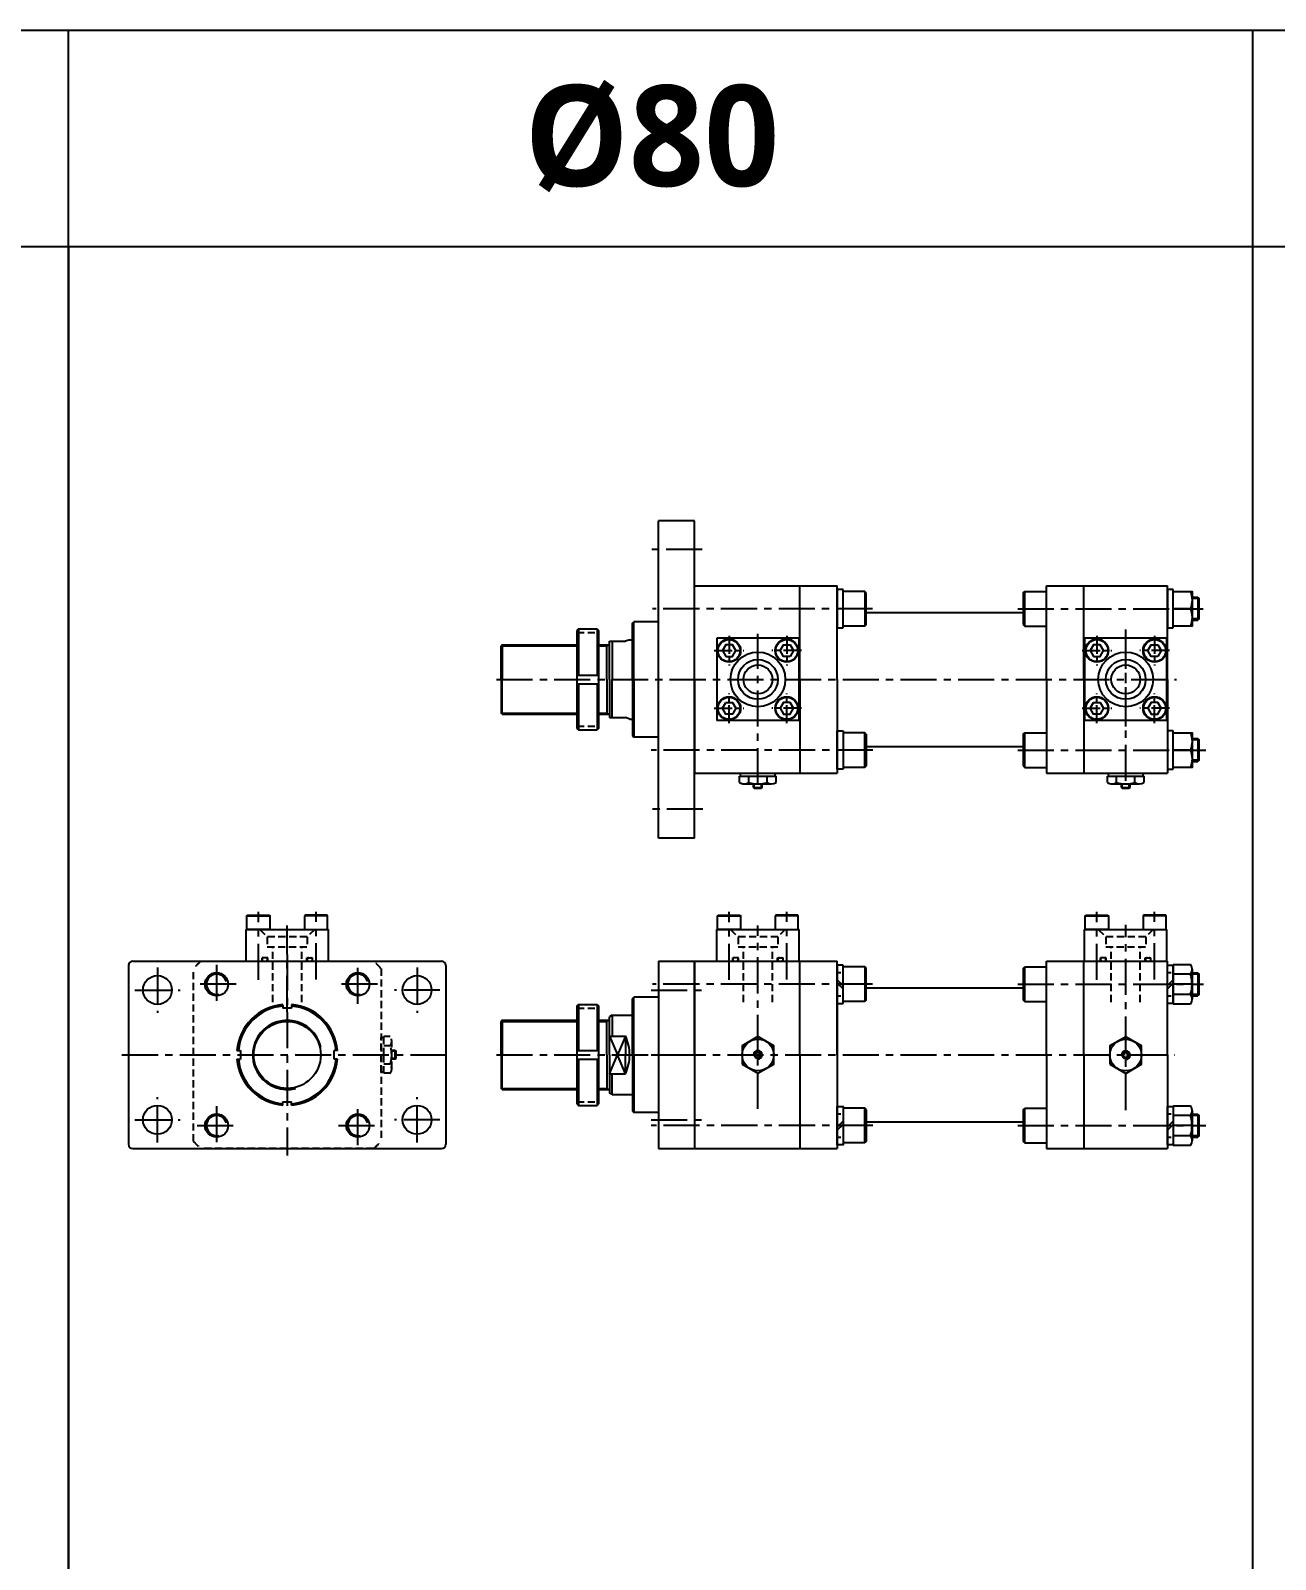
# Model space of a CAD drawing. Extents: x -819 to 9283, y 0 to 5329.
# Drawn here: x 2587 to 3450, y 4268 to 5329 of the extents above; entities that cross this region are included whole.
import ezdxf

# ---------------------------------------------------------------- set-up
doc = ezdxf.new("R2010")
doc.units = 0
doc.header["$LTSCALE"] = 10
doc.header["$MEASUREMENT"] = 0
for name, pattern in [('CENTER', [2, 1.25, -0.25, 0.25, -0.25]), ('CENTERX2', [4, 2.5, -0.5, 0.5, -0.5]), ('HIDDEN', [0.375, 0.25, -0.125]), ('HIDDENX2', [0.75, 0.5, -0.25])]:
    doc.linetypes.add(name, pattern=pattern)
doc.layers.get('0').update_dxf_attribs({"linetype": 'CONTINUOUS'})
doc.layers.get('DEFPOINTS').update_dxf_attribs({"linetype": 'CONTINUOUS'})
for name, color, linetype in [('CEN', 1, 'CENTERX2'), ('CENTER', 1, 'CENTER'), ('DIM', 2, 'CONTINUOUS'), ('HID', 2, 'HIDDENX2'), ('HIDDEN', 2, 'HIDDEN'), ('ML', 7, 'CONTINUOUS')]:
    doc.layers.add(name, color=color, linetype=linetype)
doc.styles.add('문자', font='romans.shx')

msp = doc.modelspace()

# ---------------------------------------------------------------- linework, layer by layer
for p, q in [((5585.1, 5328.6), (0, 5328.6)), ((2613, 3208.2), (2613, 5328.6)), ((3434, 3208.2), (3434, 5328.6)), ((2613, 5178.6), (971, 5178.6)), ((2613, 5178.6), (1792, 5178.6)), ((5585.1, 5178.6), (2613, 5178.6)), ((2613, 5178.6), (2613, 3208.2)), ((3434, 5178.6), (2613, 5178.6)), ((3087.9, 4803.8), (3088.4, 4803.3)), ((3087.9, 4803.8), (3093.9, 4803.8)), ((3088.4, 4803.3), (3093.4, 4803.3)), ((3093.9, 4803.8), (3093.4, 4803.3)), ((3342.9, 4803.8), (3343.4, 4803.3)), ((3342.9, 4803.8), (3348.9, 4803.8)), ((3343.4, 4803.3), (3348.4, 4803.3)), ((3348.9, 4803.8), (3348.4, 4803.3))]:
    msp.add_line(p, q)
at = {"color": 7, "linetype": 'Continuous'}
for p, q in [((3078.9, 4813.7), (3102.9, 4813.7)), ((3078.9, 4811.7), (3078.9, 4813.7)), ((3090.9, 4813.7), (3098.4, 4813.7)), ((3102.9, 4811.7), (3102.9, 4813.7)), ((3333.9, 4813.7), (3357.9, 4813.7)), ((3333.9, 4811.7), (3333.9, 4813.7)), ((3345.9, 4813.7), (3353.4, 4813.7)), ((3357.9, 4811.7), (3357.9, 4813.7)), ((3078.2, 4807.3), (3078.2, 4811.7)), ((3078.2, 4811.7), (3090.9, 4811.7)), ((3081.4, 4806.3), (3100.4, 4806.3)), ((3084.6, 4807.3), (3084.6, 4811.7)), ((3088.4, 4803.3), (3088.4, 4806.3)), ((3090.9, 4811.7), (3103.6, 4811.7)), ((3093.4, 4803.3), (3093.4, 4806.3)), ((3097.3, 4807.3), (3097.3, 4811.7)), ((3103.6, 4807.3), (3103.6, 4811.7)), ((3333.2, 4807.3), (3333.2, 4811.7)), ((3333.2, 4811.7), (3345.9, 4811.7)), ((3336.4, 4806.3), (3355.4, 4806.3)), ((3339.6, 4807.3), (3339.6, 4811.7)), ((3343.4, 4803.3), (3343.4, 4806.3)), ((3345.9, 4811.7), (3358.6, 4811.7)), ((3348.4, 4803.3), (3348.4, 4806.3)), ((3352.3, 4807.3), (3352.3, 4811.7)), ((3358.6, 4807.3), (3358.6, 4811.7))]:
    msp.add_line(p, q, dxfattribs=at)
at = {"color": 3}
for p, q in [((3087.9, 4803.8), (3087.9, 4806.3)), ((3093.9, 4803.8), (3093.9, 4806.3)), ((3342.9, 4803.8), (3342.9, 4806.3)), ((3348.9, 4803.8), (3348.9, 4806.3))]:
    msp.add_line(p, q, dxfattribs=at)
at = {"color": 7, "linetype": 'Continuous'}
for points in [[(3079.9, 4611.9), (3090.9, 4605.6), (3101.9, 4611.9), (3101.9, 4624.6), (3090.9, 4631), (3079.9, 4624.6)], [(3334.9, 4611.8), (3345.9, 4605.5), (3356.9, 4611.8), (3356.9, 4624.5), (3345.9, 4630.9), (3334.9, 4624.5)], [(3090.1, 4619.8), (3089.2, 4618.3), (3090.1, 4616.8), (3091.8, 4616.8), (3092.7, 4618.3), (3091.8, 4619.8)], [(3345.1, 4619.7), (3344.2, 4618.2), (3345.1, 4616.7), (3346.8, 4616.7), (3347.7, 4618.2), (3346.8, 4619.7)]]:
    msp.add_lwpolyline(points, close=True, dxfattribs=at)
for centre, radius in [((3090.9, 4618.3), 11), ((3345.9, 4618.2), 11), ((3090.9, 4618.3), 2.5), ((3345.9, 4618.2), 2.5)]:
    msp.add_circle(centre, radius, dxfattribs=at)
for centre, radius, start, end in [((3081.4, 4811.9), 5.62, 235.6158, 270), ((3081.4, 4811.9), 5.62, 235.6158, 304.3842), ((3090.9, 4827.3), 21, 252.412, 270), ((3090.9, 4827.3), 21, 270, 287.588), ((3100.4, 4811.9), 5.62, 235.6158, 304.3842), ((3336.4, 4811.9), 5.62, 235.6158, 270), ((3336.4, 4811.9), 5.62, 235.6158, 304.3842), ((3345.9, 4827.3), 21, 252.412, 270), ((3345.9, 4827.3), 21, 270, 287.588), ((3355.4, 4811.9), 5.62, 235.6158, 304.3842)]:
    msp.add_arc(centre, radius, start, end, dxfattribs=at)
at = {"layer": 'CEN'}
for p, q in [((3052.3, 4968.7), (3016.4, 4968.7)), ((3170.3, 4927.7), (3017.8, 4927.7)), ((3271, 4927.7), (3399.6, 4927.7)), ((3271, 4927.7), (3399.6, 4927.7)), ((3090.9, 4806.1), (3090.9, 4910.2)), ((3345.9, 4808.3), (3345.9, 4917.5)), ((3345.9, 4846.1), (3345.9, 4910.2)), ((2909.7, 4878.7), (3381, 4878.7)), ((3345.9, 4878.7), (3345.9, 4878.8)), ((3345.9, 4878.7), (3345.9, 4878.6)), ((3170.5, 4829.7), (3016.9, 4829.7)), ((3271, 4829.7), (3401.5, 4829.7)), ((3052.8, 4788.7), (3015.3, 4788.7)), ((2744.6, 4670.4), (2744.6, 4717.5)), ((2764.6, 4648.2), (2764.6, 4708)), ((2784.6, 4670.7), (2784.6, 4717.5)), ((3070.9, 4670.4), (3070.9, 4717.5)), ((3090.9, 4581), (3090.9, 4708)), ((3110.9, 4670.7), (3110.9, 4717.5)), ((3325.9, 4670.4), (3325.9, 4717.5)), ((3345.9, 4580), (3345.9, 4708.6)), ((3365.9, 4670.7), (3365.9, 4717.5)), ((2764.6, 4687.9), (2764.6, 4548.6)), ((2674.6, 4678.9), (2674.6, 4647.6)), ((2715.6, 4680.7), (2715.6, 4653.8)), ((2813.6, 4653.8), (2813.6, 4680.7)), ((2854.6, 4678.9), (2854.6, 4647.6)), ((2729.1, 4667.3), (2702.1, 4667.3)), ((2827.1, 4667.3), (2800.1, 4667.3)), ((3170.3, 4667.3), (3017.8, 4667.3)), ((3271, 4667.3), (3399.9, 4667.3)), ((2658.9, 4663.3), (2690.3, 4663.3)), ((2870.3, 4663.3), (2838.9, 4663.3)), ((3016.9, 4663.3), (3053, 4663.3)), ((2650, 4618.3), (2878.1, 4618.3)), ((2909.7, 4618.3), (3380, 4618.3)), ((3016.9, 4618.3), (3053, 4618.3)), ((3345.9, 4618.3), (3345.9, 4618.3)), ((3345.9, 4618.3), (3345.9, 4618.2)), ((2674.6, 4557.6), (2674.6, 4588.9)), ((2715.6, 4582.7), (2715.6, 4555.8)), ((2813.6, 4555.8), (2813.6, 4582.7)), ((2854.6, 4557.6), (2854.6, 4588.9)), ((2658.9, 4573.3), (2690.3, 4573.3)), ((2870.3, 4573.3), (2838.9, 4573.3)), ((3016.9, 4573.3), (3053, 4573.3)), ((2702.1, 4569.3), (2729.1, 4569.3)), ((2800.1, 4569.3), (2827.1, 4569.3)), ((3170.5, 4569.3), (3016.9, 4569.3)), ((3271, 4569.3), (3401.4, 4569.3))]:
    msp.add_line(p, q, dxfattribs=at)
at = {"layer": 'CENTER'}
for p, q in [((3392, 4927.7), (3378.8, 4927.7)), ((3070.9, 4909), (3070.9, 4888.4)), ((3110.9, 4909), (3110.9, 4888.4)), ((3325.9, 4909), (3325.9, 4888.4)), ((3365.9, 4909), (3365.9, 4888.4)), ((3060.6, 4898.7), (3081.2, 4898.7)), ((3121.2, 4898.7), (3100.6, 4898.7)), ((3315.6, 4898.7), (3336.2, 4898.7)), ((3376.2, 4898.7), (3355.6, 4898.7)), ((3070.9, 4848.4), (3070.9, 4869)), ((3110.9, 4848.4), (3110.9, 4869)), ((3325.9, 4848.4), (3325.9, 4869)), ((3365.9, 4848.4), (3365.9, 4869)), ((3060.6, 4858.7), (3081.2, 4858.7)), ((3121.2, 4858.7), (3100.6, 4858.7)), ((3315.6, 4858.7), (3336.2, 4858.7)), ((3376.2, 4858.7), (3355.6, 4858.7)), ((3392, 4829.7), (3378.8, 4829.7)), ((3145.8, 4667.3), (3150, 4667.3)), ((3374.8, 4667.3), (3379, 4667.3)), ((3392, 4667.3), (3378.8, 4667.3)), ((3145.8, 4569.3), (3150, 4569.3)), ((3374.8, 4569.3), (3379, 4569.3)), ((3392, 4569.3), (3378.8, 4569.3))]:
    msp.add_line(p, q, dxfattribs=at)
at = {"layer": 'DEFPOINTS', "color": 0, "linetype": 'ByBlock'}
msp.add_point((2987.9, 4591.8), dxfattribs=at)
at = {"layer": 'DIM'}
for centre in [(3090.9, 4618.3), (3345.9, 4618.2)]:
    msp.add_arc(centre, 3, 270, 180, dxfattribs=at)
at = {"layer": 'HID'}
for p, q in [((2965.4, 4911.2), (2980.4, 4911.2)), ((2965.4, 4846.2), (2980.4, 4846.2)), ((2745.6, 4705.3), (2750.7, 4700.1)), ((2778.4, 4700.1), (2750.7, 4700.1)), ((2750.7, 4700.1), (2750.7, 4693.3)), ((2783.6, 4705.3), (2778.4, 4700.1)), ((2778.4, 4700.1), (2778.4, 4693.3)), ((3071.9, 4705.3), (3077.1, 4700.1)), ((3104.8, 4700.1), (3077.1, 4700.1)), ((3077.1, 4700.1), (3077.1, 4693.3)), ((3109.9, 4705.3), (3104.8, 4700.1)), ((3104.8, 4700.1), (3104.8, 4693.3)), ((3326.9, 4705.3), (3332.1, 4700.1)), ((3359.8, 4700.1), (3332.1, 4700.1)), ((3332.1, 4700.1), (3332.1, 4693.3)), ((3364.9, 4705.3), (3359.8, 4700.1)), ((3359.8, 4700.1), (3359.8, 4693.3)), ((2750.7, 4693.3), (2778.4, 4693.3)), ((2754.6, 4654.9), (2754.6, 4693.3)), ((2774.6, 4654.9), (2774.6, 4693.3)), ((3077.1, 4693.3), (3104.8, 4693.3)), ((3080.9, 4654.9), (3080.9, 4693.3)), ((3100.9, 4654.9), (3100.9, 4693.3)), ((3332.1, 4693.3), (3359.8, 4693.3)), ((3335.9, 4654.9), (3335.9, 4693.3)), ((3355.9, 4654.9), (3355.9, 4693.3)), ((2699.6, 4558.3), (2699.6, 4678.2)), ((2704.6, 4683.3), (2824.5, 4683.3)), ((2751.1, 4685.7), (2747.1, 4685.7)), ((2747.1, 4683.3), (2747.1, 4685.7)), ((2751.1, 4683.3), (2751.1, 4685.7)), ((2778.1, 4685.7), (2782.1, 4685.7)), ((2778.1, 4683.3), (2778.1, 4685.7)), ((2782.1, 4683.3), (2782.1, 4685.7)), ((2829.6, 4678.2), (2829.6, 4558.3)), ((3077.4, 4685.7), (3073.4, 4685.7)), ((3073.4, 4683.3), (3073.4, 4685.7)), ((3077.4, 4683.3), (3077.4, 4685.7)), ((3104.4, 4683.3), (3104.4, 4685.7)), ((3104.4, 4685.7), (3108.4, 4685.7)), ((3108.4, 4683.3), (3108.4, 4685.7)), ((3332.4, 4685.7), (3328.4, 4685.7)), ((3328.4, 4683.3), (3328.4, 4685.7)), ((3332.4, 4683.3), (3332.4, 4685.7)), ((3359.4, 4685.7), (3363.4, 4685.7)), ((3359.4, 4683.3), (3359.4, 4685.7)), ((3363.4, 4683.3), (3363.4, 4685.7)), ((2965.4, 4650.8), (2980.4, 4650.8)), ((2829.6, 4606.3), (2829.6, 4630.3)), ((2831.6, 4630.3), (2829.6, 4630.3)), ((2836, 4631), (2831.6, 4631)), ((2831.6, 4618.3), (2831.6, 4631)), ((2836, 4624.6), (2831.6, 4624.6)), ((2837, 4608.7), (2837, 4627.8)), ((2831.6, 4605.6), (2831.6, 4618.3)), ((2836, 4611.9), (2831.6, 4611.9)), ((2839.5, 4621.3), (2837, 4621.3)), ((2840, 4620.8), (2837, 4620.8)), ((2840, 4615.8), (2837, 4615.8)), ((2839.5, 4615.3), (2837, 4615.3)), ((2839.5, 4615.3), (2839.5, 4621.3)), ((2839.5, 4621.3), (2840, 4620.8)), ((2839.5, 4615.3), (2840, 4615.8)), ((2840, 4615.8), (2840, 4620.8)), ((2831.6, 4606.3), (2829.6, 4606.3)), ((2836, 4605.6), (2831.6, 4605.6)), ((2965.4, 4585.8), (2980.4, 4585.8)), ((2824.5, 4553.3), (2704.6, 4553.3))]:
    msp.add_line(p, q, dxfattribs=at)
for centre, radius, start, end in [((2764.6, 4618.3), 88.4, 132.6847, 137.3153), ((2748.3, 4684.5), 1.2, 90, 270), ((2749.7, 4684.5), 1.2, 270, 90), ((2779.5, 4684.5), 1.2, 90, 270), ((2780.9, 4684.5), 1.2, 270, 90), ((2764.6, 4618.3), 88.4, 42.6847, 47.3153), ((3074.6, 4684.5), 1.2, 90, 270), ((3076, 4684.5), 1.2, 270, 90), ((3105.8, 4684.5), 1.2, 90, 270), ((3107.2, 4684.5), 1.2, 270, 90), ((3329.6, 4684.5), 1.2, 90, 270), ((3331, 4684.5), 1.2, 270, 90), ((3360.8, 4684.5), 1.2, 90, 270), ((3362.2, 4684.5), 1.2, 270, 90), ((2831.4, 4627.8), 5.62, 325.6158, 34.3842), ((2816, 4618.3), 21, 0, 17.588), ((2816, 4618.3), 21, 342.412, 0), ((2831.4, 4608.7), 5.62, 325.6158, 34.3842), ((2831.4, 4608.7), 5.62, 325.6158, 0), ((2764.6, 4618.3), 88.4, 222.6847, 227.3153), ((2764.6, 4618.3), 88.4, 312.6847, 317.3153)]:
    msp.add_arc(centre, radius, start, end, dxfattribs=at)
at = {"layer": 'HIDDEN'}
for p, q in [((3145.9, 4675.4), (3149.9, 4675.4)), ((3374.9, 4675.4), (3378.9, 4675.4)), ((3145.9, 4659.2), (3149.9, 4659.2)), ((3374.9, 4659.2), (3378.9, 4659.2)), ((3145.9, 4577.4), (3149.9, 4577.4)), ((3374.9, 4577.4), (3378.9, 4577.4)), ((3145.9, 4561.2), (3149.9, 4561.2)), ((3374.9, 4561.2), (3378.9, 4561.2))]:
    msp.add_line(p, q, dxfattribs=at)
at = {"layer": 'ML'}
for p, q in [((3046.9, 4988.7), (3021.9, 4988.7)), ((3021.9, 4768.7), (3021.9, 4988.7)), ((3046.9, 4768.7), (3046.9, 4988.7)), ((3046.9, 4943.7), (3145.9, 4943.7)), ((3046.9, 4878.7), (3046.9, 4943.7)), ((3046.9, 4943.7), (3145.9, 4943.7)), ((3119.9, 4878.7), (3119.9, 4943.7)), ((3145.9, 4878.7), (3145.9, 4943.7)), ((3149.9, 4941), (3145.9, 4941)), ((3145.9, 4941), (3145.9, 4914.4)), ((3149.9, 4914.4), (3149.9, 4941)), ((3290.9, 4878.7), (3290.9, 4943.7)), ((3290.9, 4943.7), (3374.9, 4943.7)), ((3316.9, 4878.7), (3316.9, 4943.7)), ((3374.9, 4878.7), (3374.9, 4943.7)), ((3378.9, 4941), (3374.9, 4941)), ((3374.9, 4941), (3374.9, 4914.4)), ((3378.9, 4914.4), (3378.9, 4941)), ((3165, 4939.7), (3150, 4939.7)), ((3165, 4939.7), (3165, 4915.7)), ((3166, 4938.7), (3165, 4939.7)), ((3166, 4916.7), (3166, 4938.7)), ((3274.9, 4938.7), (3275.9, 4939.7)), ((3274.9, 4938.7), (3274.9, 4916.7)), ((3275.9, 4939.7), (3290.9, 4939.7)), ((3275.9, 4915.7), (3275.9, 4939.7)), ((3391.9, 4935.7), (3395.9, 4935.7)), ((3395.9, 4935.7), (3396.9, 4934.7)), ((3395.9, 4935.7), (3395.9, 4919.7)), ((3396.9, 4920.7), (3396.9, 4934.7)), ((3166, 4925.2), (3274.9, 4925.2)), ((3378.9, 4927.7), (3390.8, 4927.7)), ((3391.9, 4919.7), (3395.9, 4919.7)), ((3396.9, 4920.7), (3395.9, 4919.7)), ((2966.4, 4913.7), (2965.4, 4912.7)), ((2965.4, 4912.7), (2965.4, 4844.7)), ((2966.4, 4913.7), (2966.4, 4881.7)), ((2966.4, 4913.7), (2979.4, 4913.7)), ((2979.4, 4913.7), (2979.4, 4881.7)), ((2979.4, 4913.7), (2980.4, 4912.7)), ((2980.4, 4912.7), (2980.4, 4844.7)), ((3003.9, 4917.7), (3004.9, 4918.7)), ((3003.9, 4878.7), (3003.9, 4917.7)), ((3021.9, 4918.7), (3004.9, 4918.7)), ((3004.9, 4878.7), (3004.9, 4918.7)), ((3145.9, 4914.4), (3149.9, 4914.4)), ((3165, 4915.7), (3150, 4915.7)), ((3166, 4916.7), (3165, 4915.7)), ((3274.9, 4916.7), (3275.9, 4915.7)), ((3275.9, 4915.7), (3290.9, 4915.7)), ((3374.9, 4914.4), (3378.9, 4914.4)), ((2913.7, 4902.7), (2912.9, 4901.9)), ((2912.9, 4878.7), (2912.9, 4901.9)), ((2913.7, 4902.7), (2913.7, 4878.7)), ((2913.7, 4902.7), (2965.4, 4902.7)), ((2980.4, 4902.7), (2987.9, 4902.7)), ((2986.2, 4878.7), (2986.2, 4902.7)), ((2987.9, 4878.7), (2987.9, 4905.2)), ((2987.9, 4905.2), (2999, 4905.2)), ((2989.9, 4905.2), (2989.9, 4878.7)), ((3002, 4906.2), (2999, 4905.2)), ((3002, 4906.2), (2999, 4905.2)), ((3002, 4906.2), (3003.9, 4906.2)), ((3002, 4906.2), (3003.9, 4906.2)), ((3119.4, 4907.2), (3062.4, 4907.2)), ((3062.4, 4907.2), (3062.4, 4850.2)), ((3119.4, 4850.2), (3119.4, 4907.2)), ((3317.4, 4907.2), (3317.4, 4850.2)), ((3374.4, 4907.2), (3317.4, 4907.2)), ((3374.4, 4850.2), (3374.4, 4907.2)), ((2912.9, 4878.7), (2912.9, 4855.4)), ((2913.7, 4854.7), (2913.7, 4878.7)), ((2965.4, 4881.7), (2980.4, 4881.7)), ((2986.2, 4878.7), (2986.2, 4854.7)), ((2987.9, 4878.7), (2987.9, 4852.2)), ((2989.9, 4852.2), (2989.9, 4878.7)), ((3003.9, 4878.7), (3003.9, 4839.7)), ((3004.9, 4878.7), (3004.9, 4838.7)), ((3046.9, 4878.7), (3046.9, 4813.7)), ((3119.9, 4878.7), (3119.9, 4813.7)), ((3145.9, 4878.7), (3145.9, 4813.7)), ((3290.9, 4878.7), (3290.9, 4813.7)), ((3316.9, 4878.7), (3316.9, 4813.7)), ((3374.9, 4878.7), (3374.9, 4813.7)), ((2965.4, 4875.7), (2980.4, 4875.7)), ((2966.4, 4875.7), (2966.4, 4843.7)), ((2979.4, 4875.7), (2979.4, 4843.7)), ((2913.7, 4854.7), (2912.9, 4855.4)), ((2913.7, 4854.7), (2965.4, 4854.7)), ((2980.4, 4854.7), (2987.9, 4854.7)), ((2987.9, 4852.2), (2999, 4852.2)), ((3002, 4851.2), (2999, 4852.2)), ((3002, 4851.2), (2999, 4852.2)), ((3002, 4851.2), (2999, 4852.2)), ((3002, 4851.2), (3003.9, 4851.2)), ((3002, 4851.2), (3003.9, 4851.2)), ((3002, 4851.2), (3003.9, 4851.2)), ((3002, 4851.2), (3003.9, 4851.2)), ((3119.4, 4850.2), (3062.4, 4850.2)), ((3374.4, 4850.2), (3317.4, 4850.2)), ((2965.4, 4844.7), (2966.4, 4843.7)), ((2966.4, 4843.7), (2979.4, 4843.7)), ((2980.4, 4844.7), (2979.4, 4843.7)), ((3003.9, 4839.7), (3004.9, 4838.7)), ((3003.9, 4839.7), (3004.9, 4838.7)), ((3021.9, 4838.7), (3004.9, 4838.7)), ((3021.9, 4838.7), (3004.9, 4838.7)), ((3145.9, 4843), (3149.9, 4843)), ((3145.9, 4816.4), (3145.9, 4843)), ((3149.9, 4843), (3149.9, 4816.4)), ((3165, 4841.7), (3150, 4841.7)), ((3165, 4817.7), (3165, 4841.7)), ((3166, 4840.7), (3165, 4841.7)), ((3166, 4840.7), (3166, 4818.7)), ((3274.9, 4840.7), (3275.9, 4841.7)), ((3274.9, 4840.7), (3274.9, 4818.7)), ((3275.9, 4841.7), (3290.9, 4841.7)), ((3275.9, 4817.7), (3275.9, 4841.7)), ((3378.9, 4843), (3374.9, 4843)), ((3374.9, 4843), (3374.9, 4816.4)), ((3378.9, 4816.4), (3378.9, 4843)), ((3391.9, 4837.7), (3395.9, 4837.7)), ((3395.9, 4837.7), (3395.9, 4821.7)), ((3395.9, 4837.7), (3396.9, 4836.7)), ((3396.9, 4822.7), (3396.9, 4836.7)), ((3166, 4832.2), (3274.9, 4832.2)), ((3378.9, 4829.7), (3390.8, 4829.7)), ((3046.9, 4813.7), (3145.9, 4813.7)), ((3046.9, 4813.7), (3145.9, 4813.7)), ((3149.9, 4816.4), (3145.9, 4816.4)), ((3165, 4817.7), (3150, 4817.7)), ((3166, 4818.7), (3165, 4817.7)), ((3274.9, 4818.7), (3275.9, 4817.7)), ((3275.9, 4817.7), (3290.9, 4817.7)), ((3290.9, 4813.7), (3374.9, 4813.7)), ((3374.9, 4816.4), (3378.9, 4816.4)), ((3391.9, 4821.7), (3395.9, 4821.7)), ((3396.9, 4822.7), (3395.9, 4821.7)), ((3046.9, 4768.7), (3021.9, 4768.7)), ((2736.6, 4714.7), (2736.9, 4715.3)), ((2736.6, 4714.7), (2752.6, 4714.7)), ((2736.6, 4705.3), (2736.6, 4714.7)), ((2736.9, 4715.3), (2752.2, 4715.3)), ((2752.2, 4715.3), (2752.6, 4714.7)), ((2752.6, 4714.7), (2752.6, 4705.3)), ((2776.9, 4715.3), (2776.6, 4714.7)), ((2792.6, 4714.7), (2776.6, 4714.7)), ((2776.6, 4714.7), (2776.6, 4705.3)), ((2792.2, 4715.3), (2776.9, 4715.3)), ((2792.6, 4714.7), (2792.2, 4715.3)), ((2792.6, 4705.3), (2792.6, 4714.7)), ((3062.9, 4714.7), (3063.3, 4715.3)), ((3062.9, 4705.3), (3062.9, 4714.7)), ((3062.9, 4714.7), (3078.9, 4714.7)), ((3063.3, 4715.3), (3078.6, 4715.3)), ((3078.6, 4715.3), (3078.9, 4714.7)), ((3078.9, 4714.7), (3078.9, 4705.3)), ((3103.3, 4715.3), (3102.9, 4714.7)), ((3118.9, 4714.7), (3102.9, 4714.7)), ((3102.9, 4714.7), (3102.9, 4705.3)), ((3118.6, 4715.3), (3103.3, 4715.3)), ((3118.9, 4714.7), (3118.6, 4715.3)), ((3118.9, 4705.3), (3118.9, 4714.7)), ((3317.9, 4714.7), (3318.3, 4715.3)), ((3317.9, 4714.7), (3333.9, 4714.7)), ((3317.9, 4705.3), (3317.9, 4714.7)), ((3318.3, 4715.3), (3333.6, 4715.3)), ((3333.6, 4715.3), (3333.9, 4714.7)), ((3333.9, 4714.7), (3333.9, 4705.3)), ((3358.3, 4715.3), (3357.9, 4714.7)), ((3373.9, 4714.7), (3357.9, 4714.7)), ((3357.9, 4714.7), (3357.9, 4705.3)), ((3373.6, 4715.3), (3358.3, 4715.3)), ((3373.9, 4714.7), (3373.6, 4715.3)), ((3373.9, 4705.3), (3373.9, 4714.7)), ((2736.1, 4705.3), (2793.1, 4705.3)), ((2736.1, 4683.3), (2736.1, 4705.3)), ((2752.6, 4705.3), (2736.6, 4705.3)), ((2793.1, 4683.3), (2793.1, 4705.3)), ((3062.4, 4705.3), (3119.4, 4705.3)), ((3062.4, 4683.3), (3062.4, 4705.3)), ((3078.9, 4705.3), (3062.9, 4705.3)), ((3119.4, 4683.3), (3119.4, 4705.3)), ((3317.4, 4705.3), (3374.4, 4705.3)), ((3317.4, 4683.3), (3317.4, 4705.3)), ((3333.9, 4705.3), (3317.9, 4705.3)), ((3374.4, 4683.3), (3374.4, 4705.3)), ((2654.6, 4680.3), (2654.6, 4556.3)), ((2657.6, 4683.3), (2871.6, 4683.3)), ((2874.6, 4680.3), (2874.6, 4556.3)), ((3021.9, 4683.3), (3145.9, 4683.3)), ((3021.9, 4683.3), (3021.9, 4553.3)), ((3021.9, 4683.3), (3046.9, 4683.3)), ((3021.9, 4683.3), (3021.9, 4553.3)), ((3046.9, 4618.3), (3046.9, 4683.3)), ((3046.9, 4683.3), (3046.9, 4553.3)), ((3119.9, 4618.3), (3119.9, 4683.3)), ((3145.9, 4618.3), (3145.9, 4683.3)), ((3149.9, 4680.6), (3145.9, 4680.6)), ((3145.9, 4680.6), (3145.9, 4654)), ((3145.9, 4679.3), (3145.9, 4557.3)), ((3149.9, 4654), (3149.9, 4680.6)), ((3165, 4679.3), (3150, 4679.3)), ((3165, 4679.3), (3165, 4655.3)), ((3166, 4678.3), (3165, 4679.3)), ((3166, 4656.3), (3166, 4678.3)), ((3274.9, 4678.3), (3275.9, 4679.3)), ((3274.9, 4678.3), (3274.9, 4656.3)), ((3275.9, 4679.3), (3290.9, 4679.3)), ((3275.9, 4655.3), (3275.9, 4679.3)), ((3290.9, 4618.3), (3290.9, 4683.3)), ((3290.9, 4683.3), (3374.9, 4683.3)), ((3316.9, 4618.3), (3316.9, 4683.3)), ((3374.9, 4618.3), (3374.9, 4683.3)), ((3378.9, 4681.1), (3390.8, 4681.1)), ((3378.9, 4653.4), (3378.9, 4681.1)), ((3391.9, 4677.7), (3391.9, 4656.9)), ((3145.9, 4670.4), (3149.9, 4666.4)), ((3145.9, 4668.1), (3149.9, 4664.1)), ((3374.9, 4666.4), (3378.9, 4670.4)), ((3374.9, 4664.1), (3378.9, 4668.1)), ((3390.8, 4674.2), (3378.9, 4674.2)), ((3391.9, 4675.3), (3395.9, 4675.3)), ((3395.9, 4675.3), (3396.9, 4674.3)), ((3395.9, 4675.3), (3395.9, 4659.3)), ((3396.9, 4660.3), (3396.9, 4674.3)), ((3003.9, 4657.3), (3004.9, 4658.3)), ((3003.9, 4618.3), (3003.9, 4657.3)), ((3003.9, 4618.3), (3003.9, 4656.9)), ((3021.9, 4658.3), (3004.9, 4658.3)), ((3004.9, 4618.3), (3004.9, 4658.3)), ((3165, 4655.3), (3150, 4655.3)), ((3166, 4656.3), (3165, 4655.3)), ((3166, 4664.8), (3274.9, 4664.8)), ((3274.9, 4656.3), (3275.9, 4655.3)), ((3275.9, 4655.3), (3290.9, 4655.3)), ((3390.8, 4660.3), (3378.9, 4660.3)), ((3391.9, 4659.3), (3395.9, 4659.3)), ((3396.9, 4660.3), (3395.9, 4659.3)), ((2761.6, 4653.1), (2761.6, 4650.8)), ((2767.6, 4650.8), (2761.6, 4650.8)), ((2767.6, 4653.1), (2767.6, 4650.8)), ((2966.4, 4653.3), (2965.4, 4652.3)), ((2965.4, 4652.3), (2965.4, 4584.3)), ((2966.4, 4653.3), (2979.4, 4653.3)), ((2966.4, 4653.3), (2966.4, 4621.3)), ((2979.4, 4653.3), (2980.4, 4652.3)), ((2979.4, 4653.3), (2979.4, 4621.3)), ((2980.4, 4652.3), (2980.4, 4584.3)), ((2989.9, 4645.8), (2987.9, 4644.8)), ((2987.9, 4618.3), (2987.9, 4644.8)), ((2989.9, 4645.8), (2989.9, 4631.4)), ((2989.9, 4645.8), (3003.9, 4645.8)), ((3002, 4645.8), (3003.9, 4645.8)), ((3002, 4645.8), (3003.9, 4645.8)), ((3004.9, 4618.3), (3004.9, 4653.5)), ((3145.9, 4654), (3149.9, 4654)), ((3390.8, 4653.4), (3378.9, 4653.4)), ((2913.7, 4642.3), (2912.9, 4641.5)), ((2912.9, 4618.3), (2912.9, 4641.5)), ((2913.7, 4642.3), (2965.4, 4642.3)), ((2913.7, 4642.3), (2913.7, 4618.3)), ((2980.4, 4642.3), (2987.9, 4642.3)), ((2986.2, 4618.3), (2986.2, 4642.3)), ((2987.9, 4631.4), (2999, 4631.4)), ((2999, 4631.4), (2999, 4618.3)), ((2729.7, 4621.3), (2732.1, 4621.3)), ((2729.7, 4615.3), (2732.1, 4615.3)), ((2732.1, 4621.3), (2732.1, 4615.3)), ((2799.5, 4621.3), (2797.1, 4621.3)), ((2797.1, 4615.3), (2797.1, 4621.3)), ((2799.5, 4615.3), (2797.1, 4615.3)), ((2912.9, 4618.3), (2912.9, 4595)), ((2913.7, 4594.3), (2913.7, 4618.3)), ((2965.4, 4621.3), (2980.4, 4621.3)), ((2965.4, 4615.3), (2980.4, 4615.3)), ((2966.4, 4615.3), (2966.4, 4583.3)), ((2979.4, 4615.3), (2979.4, 4583.3)), ((2986.2, 4618.3), (2986.2, 4594.3)), ((2987.9, 4618.3), (2987.9, 4591.8)), ((2999, 4605.1), (2999, 4618.3)), ((3003.9, 4618.3), (3003.9, 4579.7)), ((3003.9, 4618.3), (3003.9, 4579.3)), ((3004.9, 4618.3), (3004.9, 4583)), ((3004.9, 4618.3), (3004.9, 4578.3)), ((3046.9, 4618.3), (3046.9, 4553.3)), ((3119.9, 4618.3), (3119.9, 4553.3)), ((3145.9, 4618.3), (3145.9, 4553.3)), ((3290.9, 4618.3), (3290.9, 4553.3)), ((3316.9, 4618.3), (3316.9, 4553.3)), ((3374.9, 4618.3), (3374.9, 4553.3)), ((2987.9, 4605.1), (2999, 4605.1)), ((2989.9, 4590.8), (2989.9, 4605.1)), ((2913.7, 4594.3), (2912.9, 4595)), ((2913.7, 4594.3), (2965.4, 4594.3)), ((2980.4, 4594.3), (2987.9, 4594.3)), ((2989.9, 4590.8), (2987.9, 4591.8)), ((2989.9, 4590.8), (3003.9, 4590.8)), ((3002, 4590.8), (3003.9, 4590.8)), ((3002, 4590.8), (3003.9, 4590.8)), ((3002, 4590.8), (3003.9, 4590.8)), ((3002, 4590.8), (3003.9, 4590.8)), ((2761.6, 4583.4), (2761.6, 4585.8)), ((2761.6, 4585.8), (2767.6, 4585.8)), ((2767.6, 4583.4), (2767.6, 4585.8)), ((2965.4, 4584.3), (2966.4, 4583.3)), ((2966.4, 4583.3), (2979.4, 4583.3)), ((2980.4, 4584.3), (2979.4, 4583.3)), ((3165, 4581.3), (3150, 4581.3)), ((3165, 4557.3), (3165, 4581.3)), ((3166, 4580.3), (3165, 4581.3)), ((3166, 4580.3), (3166, 4558.3)), ((3274.9, 4580.3), (3275.9, 4581.3)), ((3274.9, 4580.3), (3274.9, 4558.3)), ((3275.9, 4581.3), (3290.9, 4581.3)), ((3275.9, 4557.3), (3275.9, 4581.3)), ((3378.9, 4583.1), (3390.8, 4583.1)), ((3003.9, 4579.3), (3004.9, 4578.3)), ((3003.9, 4579.3), (3004.9, 4578.3)), ((3021.9, 4578.3), (3004.9, 4578.3)), ((3021.9, 4578.3), (3004.9, 4578.3)), ((3145.9, 4568.4), (3149.9, 4572.4)), ((3145.9, 4566.1), (3149.9, 4570.1)), ((3166, 4571.8), (3274.9, 4571.8)), ((3374.9, 4568.4), (3378.9, 4572.4)), ((3374.9, 4566.1), (3378.9, 4570.1)), ((3390.8, 4576.2), (3378.9, 4576.2)), ((3391.9, 4579.7), (3391.9, 4558.9)), ((3391.9, 4577.3), (3395.9, 4577.3)), ((3395.9, 4577.3), (3395.9, 4561.3)), ((3395.9, 4577.3), (3396.9, 4576.3)), ((3396.9, 4562.3), (3396.9, 4576.3)), ((3390.8, 4562.3), (3378.9, 4562.3)), ((3391.9, 4561.3), (3395.9, 4561.3)), ((3396.9, 4562.3), (3395.9, 4561.3)), ((2657.6, 4553.3), (2871.6, 4553.3)), ((3021.9, 4553.3), (3145.9, 4553.3)), ((3021.9, 4553.3), (3046.9, 4553.3)), ((3165, 4557.3), (3150, 4557.3)), ((3166, 4558.3), (3165, 4557.3)), ((3274.9, 4558.3), (3275.9, 4557.3)), ((3275.9, 4557.3), (3290.9, 4557.3)), ((3290.9, 4553.3), (3374.9, 4553.3)), ((3390.8, 4555.4), (3378.9, 4555.4))]:
    msp.add_line(p, q, dxfattribs=at)
at = {"layer": 'ML', "color": 2}
for p, q in [((3396.9, 4934.7), (3391.9, 4934.7)), ((3396.9, 4920.7), (3391.9, 4920.7)), ((2912.9, 4901.9), (2965.4, 4901.9)), ((2980.4, 4901.9), (2986.2, 4901.9)), ((2986.2, 4901.9), (2987.5, 4902.7)), ((2912.9, 4855.4), (2965.4, 4855.4)), ((2980.4, 4855.4), (2986.2, 4855.4)), ((2986.2, 4855.4), (2987.5, 4854.7)), ((2986.2, 4855.4), (2987.5, 4854.7)), ((3396.9, 4836.7), (3391.9, 4836.7)), ((3396.9, 4822.7), (3391.9, 4822.7)), ((3396.9, 4674.3), (3391.9, 4674.3)), ((3396.9, 4660.3), (3391.9, 4660.3)), ((2912.9, 4641.5), (2965.4, 4641.5)), ((2980.4, 4641.5), (2986.2, 4641.5)), ((2986.2, 4641.5), (2987.5, 4642.3)), ((2987.9, 4631.4), (2993.5, 4618.3)), ((2999, 4631.4), (2993.5, 4618.3)), ((2987.9, 4605.1), (2993.5, 4618.3)), ((2999, 4605.1), (2993.5, 4618.3)), ((2912.9, 4595), (2965.4, 4595)), ((2980.4, 4595), (2986.2, 4595)), ((2986.2, 4595), (2987.5, 4594.3)), ((3396.9, 4576.3), (3391.9, 4576.3)), ((3396.9, 4562.3), (3391.9, 4562.3))]:
    msp.add_line(p, q, dxfattribs=at)
at = {"layer": 'ML'}
for points in [[(3378.9, 4939.7), (3391.9, 4939.7), (3391.9, 4915.7), (3378.9, 4915.7)], [(3378.9, 4841.7), (3391.9, 4841.7), (3391.9, 4817.7), (3378.9, 4817.7)]]:
    msp.add_lwpolyline(points, close=True, dxfattribs=at)
for points in [[(3390.8, 4939.7, -0.178633), (3390.8, 4927.7, -0.178633), (3390.8, 4915.7)], [(3390.8, 4841.7, -0.178633), (3390.8, 4829.7, -0.178633), (3390.8, 4817.7)]]:
    msp.add_lwpolyline(points, format="xyb", dxfattribs=at)
for points in [[(3068.6, 4894.7), (3073.2, 4894.7), (3075.5, 4898.7), (3073.2, 4902.7), (3068.6, 4902.7), (3066.3, 4898.7), (3068.6, 4894.7)], [(3113.2, 4894.7), (3108.6, 4894.7), (3106.3, 4898.7), (3108.6, 4902.7), (3113.2, 4902.7), (3115.5, 4898.7), (3113.2, 4894.7)], [(3323.6, 4894.7), (3328.2, 4894.7), (3330.5, 4898.7), (3328.2, 4902.7), (3323.6, 4902.7), (3321.3, 4898.7), (3323.6, 4894.7)], [(3368.2, 4894.7), (3363.6, 4894.7), (3361.3, 4898.7), (3363.6, 4902.7), (3368.2, 4902.7), (3370.5, 4898.7), (3368.2, 4894.7)], [(3068.6, 4862.7), (3073.2, 4862.7), (3075.5, 4858.7), (3073.2, 4854.7), (3068.6, 4854.7), (3066.3, 4858.7), (3068.6, 4862.7)], [(3113.2, 4862.7), (3108.6, 4862.7), (3106.3, 4858.7), (3108.6, 4854.7), (3113.2, 4854.7), (3115.5, 4858.7), (3113.2, 4862.7)], [(3323.6, 4862.7), (3328.2, 4862.7), (3330.5, 4858.7), (3328.2, 4854.7), (3323.6, 4854.7), (3321.3, 4858.7), (3323.6, 4862.7)], [(3368.2, 4862.7), (3363.6, 4862.7), (3361.3, 4858.7), (3363.6, 4854.7), (3368.2, 4854.7), (3370.5, 4858.7), (3368.2, 4862.7)], [(3374.9, 4680.6), (3378.9, 4680.6), (3378.9, 4654), (3374.9, 4654), (3374.9, 4680.6)], [(3145.9, 4582.6), (3149.9, 4582.6), (3149.9, 4556), (3145.9, 4556), (3145.9, 4582.6)], [(3374.9, 4582.6), (3378.9, 4582.6), (3378.9, 4556), (3374.9, 4556), (3374.9, 4582.6)]]:
    msp.add_lwpolyline(points, dxfattribs=at)
for centre, radius in [((3070.9, 4898.7), 8), ((3070.9, 4898.7), 7.65), ((3110.9, 4898.7), 8), ((3110.9, 4898.7), 7.65), ((3325.9, 4898.7), 8), ((3325.9, 4898.7), 7.65), ((3365.9, 4898.7), 8), ((3365.9, 4898.7), 7.65), ((3090.9, 4878.7), 19), ((3090.9, 4878.7), 13.8), ((3090.9, 4878.7), 10), ((3345.9, 4878.7), 19), ((3345.9, 4878.7), 13.8), ((3345.9, 4878.7), 10), ((3070.9, 4858.7), 8), ((3070.9, 4858.7), 7.65), ((3110.9, 4858.7), 8), ((3110.9, 4858.7), 7.65), ((3325.9, 4858.7), 8), ((3325.9, 4858.7), 7.65), ((3365.9, 4858.7), 8), ((3365.9, 4858.7), 7.65), ((2674.6, 4663.3), 10), ((2715.6, 4667.3), 8), ((2813.6, 4667.3), 8), ((2854.6, 4663.3), 10), ((2764.6, 4618.3), 23.2), ((2674.6, 4573.3), 10), ((2854.6, 4573.3), 10), ((2715.6, 4569.3), 8), ((2813.6, 4569.3), 8)]:
    msp.add_circle(centre, radius, dxfattribs=at)
for centre, radius, start, end in [((2657.6, 4680.3), 3, 90, 180), ((2871.6, 4680.3), 3, 0, 90), ((3385.8, 4677.7), 6.13, 325.6158, 34.3842), ((3369, 4667.3), 22.9, 342.412, 17.588), ((3385.8, 4656.9), 6.13, 325.6158, 34.3842), ((2764.6, 4618.3), 35, 94.9171, 175.0829), ((2764.6, 4618.3), 34, 95.0621, 174.9379), ((2764.6, 4618.3), 35, 4.9171, 85.0829), ((2764.6, 4618.3), 34, 5.0621, 84.9379), ((2971.8, 4618.3), 30.2, 0, 25.7665), ((2764.6, 4618.3), 35, 184.9171, 265.0829), ((2764.6, 4618.3), 34, 185.0621, 264.9379), ((2764.6, 4618.3), 34, 275.0621, 354.9379), ((2764.6, 4618.3), 35, 274.9171, 355.0829), ((2971.8, 4618.3), 30.2, 334.2335, 0), ((3385.8, 4579.7), 6.13, 325.6158, 34.3842), ((3369, 4569.3), 22.9, 342.412, 17.588), ((3385.8, 4558.9), 6.13, 325.6158, 34.3842), ((2657.6, 4556.3), 3, 180, 270), ((2871.6, 4556.3), 3, 270, 0)]:
    msp.add_arc(centre, radius, start, end, dxfattribs=at)
at = {"layer": 'ML', "color": 2}
for centre, radius, start, end in [((2715.6, 4667.3), 7, 14.9954, 282.3646), ((2813.6, 4667.3), 7, 14.9954, 282.3646), ((2764.6, 4618.3), 24, 13.753, 284.1951), ((2715.6, 4569.3), 7, 14.9954, 282.3646), ((2813.6, 4569.3), 7, 14.9954, 282.3646)]:
    msp.add_arc(centre, radius, start, end, dxfattribs=at)

# ---------------------------------------------------------------- texts
at = {"insert": (2928.9, 5290.8), "char_height": 70, "attachment_point": 1, "style": '문자'}
msp.add_mtext_dynamic_manual_height_columns('{\\fMalgun Gothic|b1|i0|c129|p50;%%C80}', width=124.533, gutter_width=16, heights=[-75.6], dxfattribs=at)

doc.saveas('drawing.dxf')
